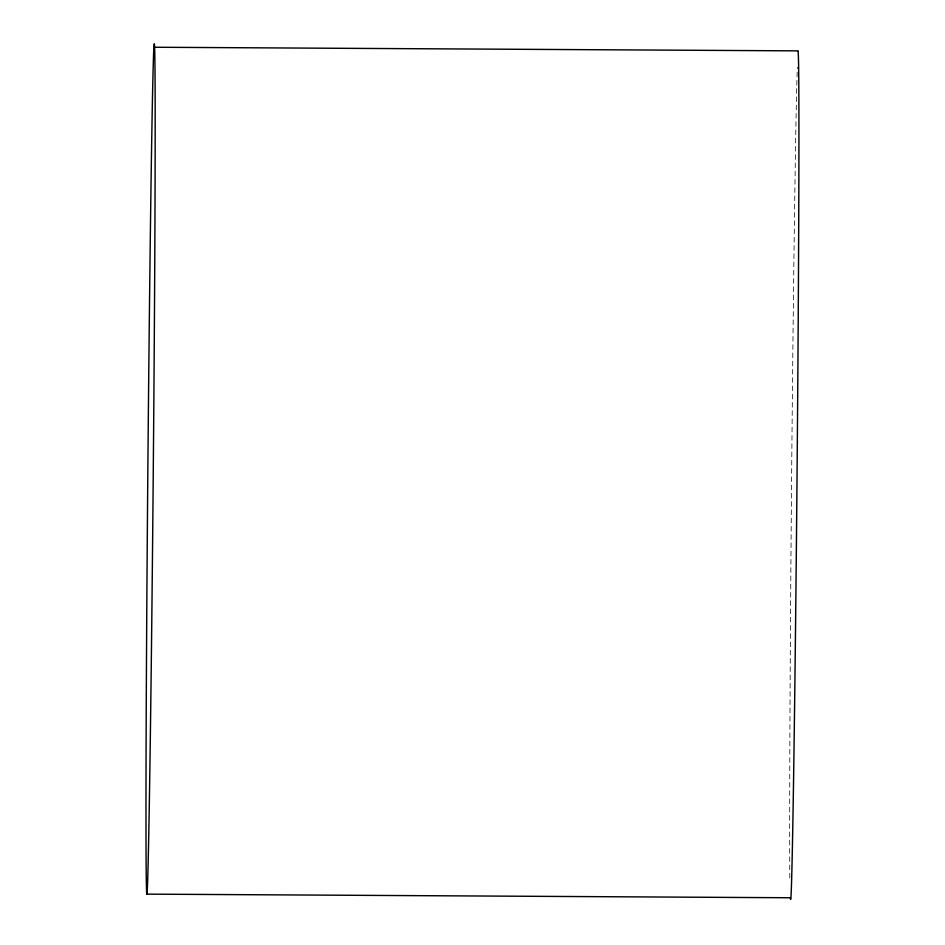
<?xml version="1.0" encoding="UTF-8"?>
<svg xmlns="http://www.w3.org/2000/svg" width="945" height="945" viewBox="0 0 945 945"><rect width="100%" height="100%" fill="white"/><g stroke="black" fill="none" stroke-linecap="round" stroke-linejoin="round"><path stroke-width="0.71" stroke-dasharray="4.72 3.54" d="M789.819 878.011A423.537 2.705 -89.5 0 1 791.697 468.496A423.537 2.705 -89.5 0 1 797.344 67.237"/><path stroke-width="1.42" d="M154.59 47.25A423.537 2.705 -89.5 0 1 150.964 689.496A423.537 2.705 -89.5 0 1 146.404 675.332A423.537 2.705 -89.5 0 1 154.59 47.25L798.289 50.865M146.711 894.135L790.41 897.75A423.537 2.705 -89.5 0 0 797.143 464.054A423.537 2.705 -89.5 0 0 798.041 51.762"/></g></svg>
